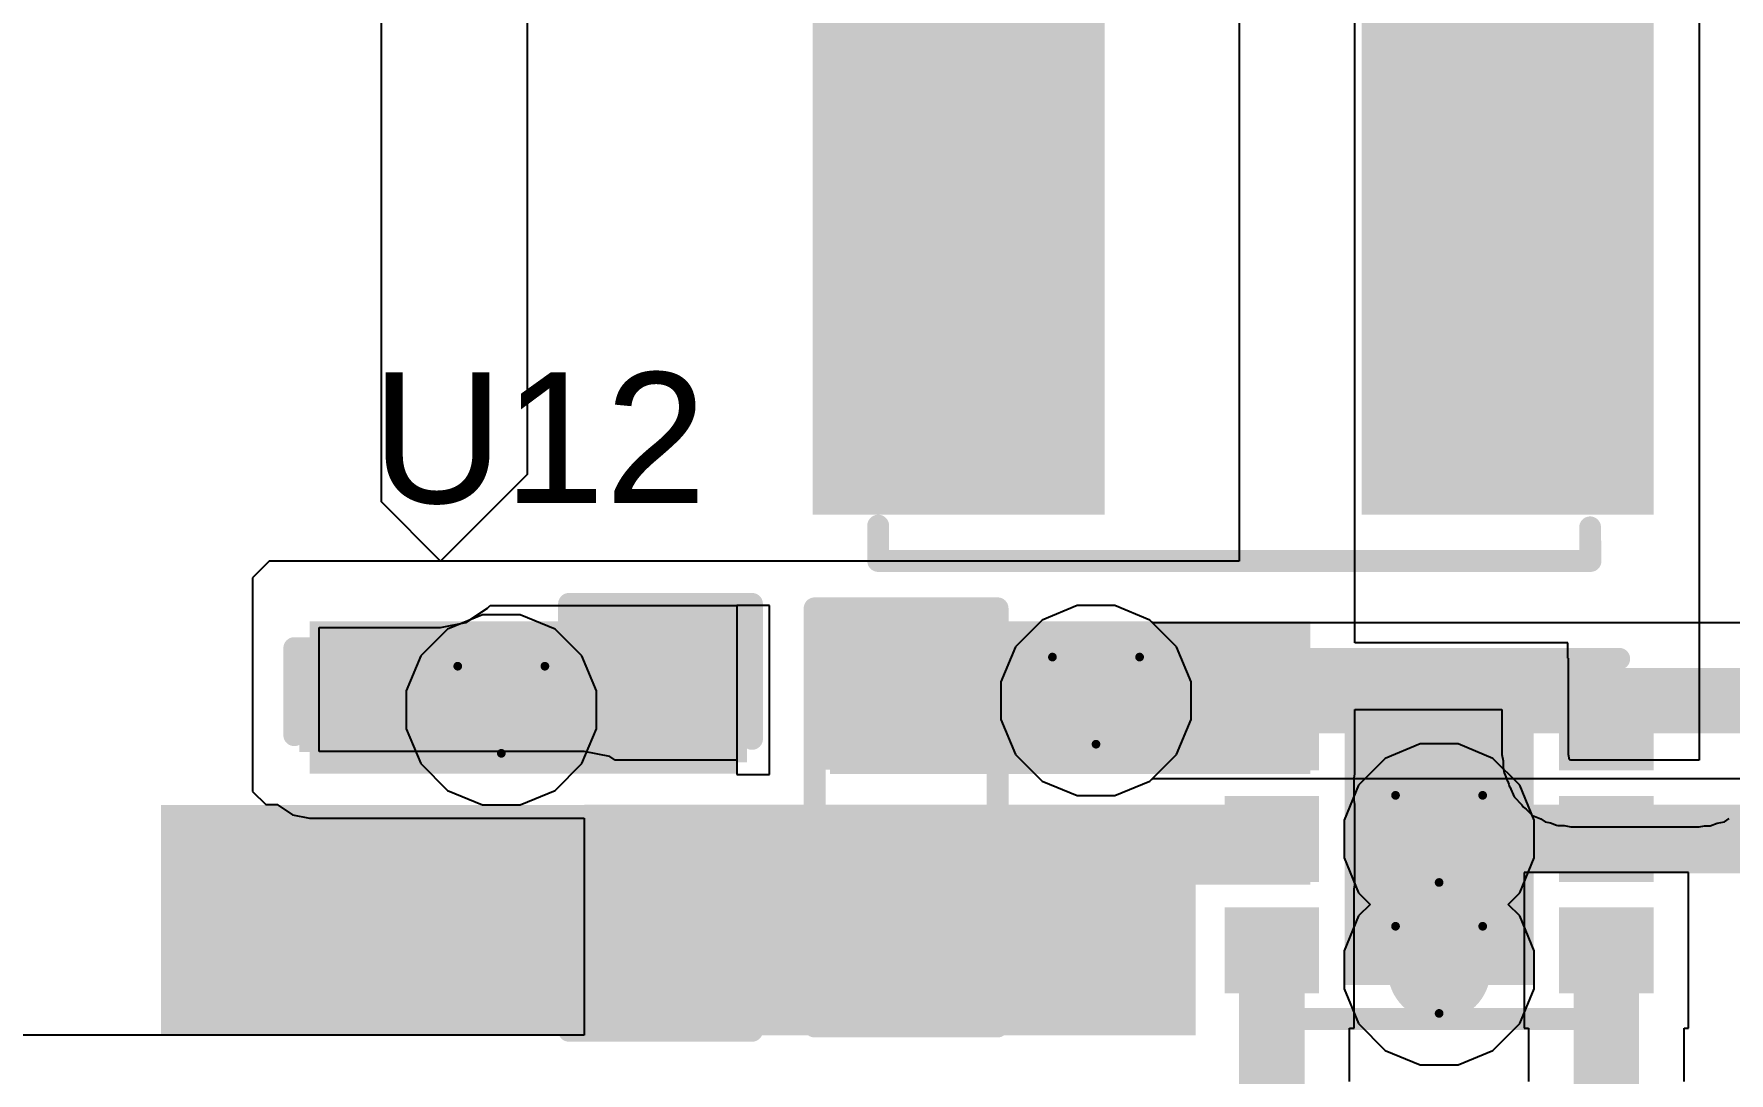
# Model space of a CAD drawing. Header units: inches. Extents: x 0 to 12.2, y 0 to 7.
# Drawn here: x 0.3448 to 0.7339, y 3.1293 to 3.3678 of the extents above; entities that cross this region are included whole.
import ezdxf

# ---------------------------------------------------------------- set-up
doc = ezdxf.new("R2010")
doc.units = ezdxf.units.IN
doc.header["$MEASUREMENT"] = 0
for name, color, linetype in [('Bottom Layer', 5, 'Continuous'), ('Drill Drawing', 1, 'Continuous'), ('Layer 1', 16, 'Continuous'), ('Layer 2', 76, 'Continuous'), ('Top Layer', 1, 'Continuous'), ('Top Overlay', 2, 'Continuous'), ('Top Paste', 8, 'Continuous'), ('Top Solder', 216, 'Continuous'), ('Via Holes', 16, 'Continuous')]:
    doc.layers.add(name, color=color, linetype=linetype)
doc.styles.add('Arial', font='', dxfattribs={"height": 0.2})
doc.styles.get('Arial').set_extended_font_data('Arial')

# ---------------------------------------------------------------- blocks, each defined once
blk = doc.blocks.new('WSON_6_EP_2_2__19')
at = {"layer": 'Top Layer'}
for points in [[(-0.02953, 0.03347), (-0.02953, 0.01772), (-0.04725, 0.01772), (-0.04725, 0.03347)], [(-0.01969, 0.0315), (0.01969, 0.0315), (0.01969, -0.0315), (-0.01969, -0.0315)], [(0.04725, 0.03347), (0.04725, 0.01772), (0.02953, 0.01772), (0.02953, 0.03347)], [(-0.02953, 0.00787), (-0.02953, -0.00787), (-0.04725, -0.00787), (-0.04725, 0.00787)], [(0.04725, 0.00787), (0.04725, -0.00787), (0.02953, -0.00787), (0.02953, 0.00787)], [(-0.02953, -0.01772), (-0.02953, -0.03347), (-0.04725, -0.03347), (-0.04725, -0.01772)], [(0.04725, -0.01772), (0.04725, -0.03347), (0.02953, -0.03347), (0.02953, -0.01772)]]:
    blk.add_hatch(color=1, dxfattribs=at).paths.add_polyline_path(points)
at = {"layer": 'Top Paste'}
for points in [[(-0.02953, 0.03347), (-0.02953, 0.01772), (-0.04725, 0.01772), (-0.04725, 0.03347)], [(-0.01969, 0.0315), (0.01969, 0.0315), (0.01969, -0.0315), (-0.01969, -0.0315)], [(0.04725, 0.03347), (0.04725, 0.01772), (0.02953, 0.01772), (0.02953, 0.03347)], [(-0.02953, 0.00787), (-0.02953, -0.00787), (-0.04725, -0.00787), (-0.04725, 0.00787)], [(0.04725, 0.00787), (0.04725, -0.00787), (0.02953, -0.00787), (0.02953, 0.00787)], [(-0.02953, -0.01772), (-0.02953, -0.03347), (-0.04725, -0.03347), (-0.04725, -0.01772)], [(0.04725, -0.01772), (0.04725, -0.03347), (0.02953, -0.03347), (0.02953, -0.01772)]]:
    blk.add_hatch(color=8, dxfattribs=at).paths.add_polyline_path(points)
at = {"layer": 'Top Solder'}
for points in [[(-0.02753, 0.03547), (-0.02753, 0.01572), (-0.04925, 0.01572), (-0.04925, 0.03547)], [(0.04925, 0.03547), (0.04925, 0.01572), (0.02753, 0.01572), (0.02753, 0.03547)], [(-0.02168, 0.0335), (0.02168, 0.0335), (0.02168, -0.0335), (-0.02168, -0.0335)], [(-0.02753, 0.00987), (-0.02753, -0.00987), (-0.04925, -0.00987), (-0.04925, 0.00987)], [(0.04925, 0.00987), (0.04925, -0.00987), (0.02753, -0.00987), (0.02753, 0.00987)], [(-0.02753, -0.01572), (-0.02753, -0.03547), (-0.04925, -0.03547), (-0.04925, -0.01572)], [(0.04925, -0.01572), (0.04925, -0.03547), (0.02753, -0.03547), (0.02753, -0.01572)]]:
    blk.add_hatch(color=216, dxfattribs=at).paths.add_polyline_path(points)
at = {"layer": 'Top Overlay'}
for points in [[(-0.0413, 0.04134, 0.005, 0.005, 0), (0.04134, 0.04134, 0.005, 0.005, 0)], [(-0.05777, 0.02117, 0.005, 0.005, 0), (-0.05777, 0.03117, 0.005, 0.005, 0)], [(-0.05777, 0.03117, 0.005, 0.005, 0), (-0.05277, 0.02617, 0.005, 0.005, 0)], [(-0.05777, 0.02117, 0.005, 0.005, 0), (-0.05277, 0.02617, 0.005, 0.005, 0)], [(-0.0413, -0.04134, 0.005, 0.005, 0), (0.04134, -0.04134, 0.005, 0.005, 0)]]:
    blk.add_lwpolyline(points, format="xyseb", dxfattribs=at)
for points in [[(-0.04255, 0.04134, 0.0025, 0.0025, 1), (-0.04005, 0.04134, 0.0025, 0.0025, 1)], [(0.04009, 0.04134, 0.0025, 0.0025, 1), (0.04259, 0.04134, 0.0025, 0.0025, 1)], [(-0.05902, 0.03117, 0.0025, 0.0025, 1), (-0.05652, 0.03117, 0.0025, 0.0025, 1)], [(-0.05902, 0.03117, 0.0025, 0.0025, 1), (-0.05652, 0.03117, 0.0025, 0.0025, 1)], [(-0.05402, 0.02617, 0.0025, 0.0025, 1), (-0.05152, 0.02617, 0.0025, 0.0025, 1)], [(-0.05402, 0.02617, 0.0025, 0.0025, 1), (-0.05152, 0.02617, 0.0025, 0.0025, 1)], [(-0.05902, 0.02117, 0.0025, 0.0025, 1), (-0.05652, 0.02117, 0.0025, 0.0025, 1)], [(-0.05902, 0.02117, 0.0025, 0.0025, 1), (-0.05652, 0.02117, 0.0025, 0.0025, 1)], [(-0.04255, -0.04134, 0.0025, 0.0025, 1), (-0.04005, -0.04134, 0.0025, 0.0025, 1)], [(0.04009, -0.04134, 0.0025, 0.0025, 1), (0.04259, -0.04134, 0.0025, 0.0025, 1)]]:
    blk.add_lwpolyline(points, format="xyseb", close=True, dxfattribs=at)
blk = doc.blocks.new('R___0603_82')
at = {"layer": 'Top Layer'}
for points in [[(-0.015, 0.0175), (-0.015, -0.0175), (-0.045, -0.0175), (-0.045, 0.0175)], [(0.045, 0.0175), (0.045, -0.0175), (0.015, -0.0175), (0.015, 0.0175)]]:
    blk.add_hatch(color=1, dxfattribs=at).paths.add_polyline_path(points)
at = {"layer": 'Top Paste'}
for points in [[(-0.015, 0.0175), (-0.015, -0.0175), (-0.045, -0.0175), (-0.045, 0.0175)], [(0.045, 0.0175), (0.045, -0.0175), (0.015, -0.0175), (0.015, 0.0175)]]:
    blk.add_hatch(color=8, dxfattribs=at).paths.add_polyline_path(points)
at = {"layer": 'Top Solder'}
for points in [[(-0.011, 0.0215), (-0.011, -0.0215), (-0.049, -0.0215), (-0.049, 0.0215)], [(0.049, 0.0215), (0.049, -0.0215), (0.011, -0.0215), (0.011, 0.0215)]]:
    blk.add_hatch(color=216, dxfattribs=at).paths.add_polyline_path(points)
at = {"layer": 'Top Overlay'}
for points in [[(-0.048, -0.021, 0.005, 0.005, 0), (-0.048, 0.021, 0.005, 0.005, 0)], [(0.048, 0.021, 0.005, 0.005, 0), (-0.048, 0.021, 0.005, 0.005, 0)], [(0.048, -0.021, 0.005, 0.005, 0), (0.048, 0.021, 0.005, 0.005, 0)], [(0.048, -0.021, 0.005, 0.005, 0), (-0.048, -0.021, 0.005, 0.005, 0)]]:
    blk.add_lwpolyline(points, format="xyseb", dxfattribs=at)
for points in [[(-0.04925, 0.021, 0.0025, 0.0025, 1), (-0.04675, 0.021, 0.0025, 0.0025, 1)], [(-0.04925, 0.021, 0.0025, 0.0025, 1), (-0.04675, 0.021, 0.0025, 0.0025, 1)], [(0.04675, 0.021, 0.0025, 0.0025, 1), (0.04925, 0.021, 0.0025, 0.0025, 1)], [(0.04675, 0.021, 0.0025, 0.0025, 1), (0.04925, 0.021, 0.0025, 0.0025, 1)], [(-0.04925, -0.021, 0.0025, 0.0025, 1), (-0.04675, -0.021, 0.0025, 0.0025, 1)], [(-0.04925, -0.021, 0.0025, 0.0025, 1), (-0.04675, -0.021, 0.0025, 0.0025, 1)], [(0.04675, -0.021, 0.0025, 0.0025, 1), (0.04925, -0.021, 0.0025, 0.0025, 1)], [(0.04675, -0.021, 0.0025, 0.0025, 1), (0.04925, -0.021, 0.0025, 0.0025, 1)]]:
    blk.add_lwpolyline(points, format="xyseb", close=True, dxfattribs=at)
blk = doc.blocks.new('YNR4018_220M_183')
at = {"layer": 'Top Layer'}
for points in [[(-0.09449, 0.0689), (-0.0315, 0.0689), (-0.0315, -0.0689), (-0.09449, -0.0689)], [(0.0315, 0.0689), (0.09449, 0.0689), (0.09449, -0.0689), (0.0315, -0.0689)]]:
    blk.add_hatch(color=1, dxfattribs=at).paths.add_polyline_path(points)
at = {"layer": 'Top Paste'}
for points in [[(-0.09449, 0.0689), (-0.0315, 0.0689), (-0.0315, -0.0689), (-0.09449, -0.0689)], [(0.0315, 0.0689), (0.09449, 0.0689), (0.09449, -0.0689), (0.0315, -0.0689)]]:
    blk.add_hatch(color=8, dxfattribs=at).paths.add_polyline_path(points)
at = {"layer": 'Top Solder'}
for points in [[(-0.09649, 0.0709), (-0.0295, 0.0709), (-0.0295, -0.0709), (-0.09649, -0.0709)], [(0.0295, 0.0709), (0.09649, 0.0709), (0.09649, -0.0709), (0.0295, -0.0709)]]:
    blk.add_hatch(color=216, dxfattribs=at).paths.add_polyline_path(points)
at = {"layer": 'Top Overlay'}
for points in [[(-0.082, 0.0815, 0.005, 0.005, 0), (0.0815, 0.0815, 0.005, 0.005, 0)], [(-0.082, 0.0815, 0.005, 0.005, 0), (-0.08189, 0.07302, 0.005, 0.005, 0)], [(0.0815, 0.0738, 0.005, 0.005, 0), (0.0815, 0.0815, 0.005, 0.005, 0)], [(-0.08149, -0.08153, 0.005, 0.005, 0), (-0.08149, -0.07341, 0.005, 0.005, 0)], [(0.08189, -0.0738, 0.005, 0.005, 0), (0.08199, -0.08153, 0.005, 0.005, 0)], [(-0.08149, -0.08153, 0.005, 0.005, 0), (0.08199, -0.08153, 0.005, 0.005, 0)]]:
    blk.add_lwpolyline(points, format="xyseb", dxfattribs=at)
for points in [[(-0.08325, 0.0815, 0.0025, 0.0025, 1), (-0.08075, 0.0815, 0.0025, 0.0025, 1)], [(-0.08325, 0.0815, 0.0025, 0.0025, 1), (-0.08075, 0.0815, 0.0025, 0.0025, 1)], [(0.08025, 0.0815, 0.0025, 0.0025, 1), (0.08275, 0.0815, 0.0025, 0.0025, 1)], [(0.08025, 0.0815, 0.0025, 0.0025, 1), (0.08275, 0.0815, 0.0025, 0.0025, 1)], [(-0.08314, 0.07302, 0.0025, 0.0025, 1), (-0.08064, 0.07302, 0.0025, 0.0025, 1)], [(0.08025, 0.0738, 0.0025, 0.0025, 1), (0.08275, 0.0738, 0.0025, 0.0025, 1)], [(-0.08274, -0.07341, 0.0025, 0.0025, 1), (-0.08024, -0.07341, 0.0025, 0.0025, 1)], [(0.08064, -0.0738, 0.0025, 0.0025, 1), (0.08314, -0.0738, 0.0025, 0.0025, 1)], [(-0.08274, -0.08153, 0.0025, 0.0025, 1), (-0.08024, -0.08153, 0.0025, 0.0025, 1)], [(-0.08274, -0.08153, 0.0025, 0.0025, 1), (-0.08024, -0.08153, 0.0025, 0.0025, 1)], [(0.08074, -0.08153, 0.0025, 0.0025, 1), (0.08324, -0.08153, 0.0025, 0.0025, 1)], [(0.08074, -0.08153, 0.0025, 0.0025, 1), (0.08324, -0.08153, 0.0025, 0.0025, 1)]]:
    blk.add_lwpolyline(points, format="xyseb", close=True, dxfattribs=at)
blk = doc.blocks.new('C___0402_259')
at = {"layer": 'Top Layer'}
for points in [[(-0.0275, -0.0125), (-0.0275, 0.0125), (-0.0095, 0.0125), (-0.0095, -0.0125)], [(0.0095, -0.0125), (0.0095, 0.0125), (0.0275, 0.0125), (0.0275, -0.0125)]]:
    blk.add_hatch(color=1, dxfattribs=at).paths.add_polyline_path(points)
at = {"layer": 'Top Paste'}
for points in [[(-0.0275, -0.0125), (-0.0275, 0.0125), (-0.0095, 0.0125), (-0.0095, -0.0125)], [(0.0095, -0.0125), (0.0095, 0.0125), (0.0275, 0.0125), (0.0275, -0.0125)]]:
    blk.add_hatch(color=8, dxfattribs=at).paths.add_polyline_path(points)
at = {"layer": 'Top Solder'}
for points in [[(-0.02986, -0.01486), (-0.02986, 0.01486), (-0.00714, 0.01486), (-0.00714, -0.01486)], [(0.00714, -0.01486), (0.00714, 0.01486), (0.02986, 0.01486), (0.02986, -0.01486)]]:
    blk.add_hatch(color=216, dxfattribs=at).paths.add_polyline_path(points)
at = {"layer": 'Top Overlay'}
for points in [[(-0.031, -0.016, 0.005, 0.005, 0), (-0.031, 0.016, 0.005, 0.005, 0)], [(-0.031, 0.016, 0.005, 0.005, 0), (-0.011, 0.016, 0.005, 0.005, 0)], [(0.031, 0.016, 0.005, 0.005, 0), (0.011, 0.016, 0.005, 0.005, 0)], [(0.031, -0.016, 0.005, 0.005, 0), (0.031, 0.016, 0.005, 0.005, 0)], [(-0.011, -0.016, 0.005, 0.005, 0), (-0.031, -0.016, 0.005, 0.005, 0)], [(0.031, -0.016, 0.005, 0.005, 0), (0.011, -0.016, 0.005, 0.005, 0)]]:
    blk.add_lwpolyline(points, format="xyseb", dxfattribs=at)
for points in [[(-0.03225, 0.016, 0.0025, 0.0025, 1), (-0.02975, 0.016, 0.0025, 0.0025, 1)], [(-0.03225, 0.016, 0.0025, 0.0025, 1), (-0.02975, 0.016, 0.0025, 0.0025, 1)], [(-0.01225, 0.016, 0.0025, 0.0025, 1), (-0.00975, 0.016, 0.0025, 0.0025, 1)], [(0.00975, 0.016, 0.0025, 0.0025, 1), (0.01225, 0.016, 0.0025, 0.0025, 1)], [(0.02975, 0.016, 0.0025, 0.0025, 1), (0.03225, 0.016, 0.0025, 0.0025, 1)], [(0.02975, 0.016, 0.0025, 0.0025, 1), (0.03225, 0.016, 0.0025, 0.0025, 1)], [(-0.03225, -0.016, 0.0025, 0.0025, 1), (-0.02975, -0.016, 0.0025, 0.0025, 1)], [(-0.03225, -0.016, 0.0025, 0.0025, 1), (-0.02975, -0.016, 0.0025, 0.0025, 1)], [(-0.01225, -0.016, 0.0025, 0.0025, 1), (-0.00975, -0.016, 0.0025, 0.0025, 1)], [(0.00975, -0.016, 0.0025, 0.0025, 1), (0.01225, -0.016, 0.0025, 0.0025, 1)], [(0.02975, -0.016, 0.0025, 0.0025, 1), (0.03225, -0.016, 0.0025, 0.0025, 1)], [(0.02975, -0.016, 0.0025, 0.0025, 1), (0.03225, -0.016, 0.0025, 0.0025, 1)]]:
    blk.add_lwpolyline(points, format="xyseb", close=True, dxfattribs=at)
blk = doc.blocks.new('C___0603_260')
at = {"layer": 'Top Layer'}
for points in [[(-0.015, 0.0175), (-0.015, -0.0175), (-0.045, -0.0175), (-0.045, 0.0175)], [(0.045, 0.0175), (0.045, -0.0175), (0.015, -0.0175), (0.015, 0.0175)]]:
    blk.add_hatch(color=1, dxfattribs=at).paths.add_polyline_path(points)
at = {"layer": 'Top Paste'}
for points in [[(-0.015, 0.0175), (-0.015, -0.0175), (-0.045, -0.0175), (-0.045, 0.0175)], [(0.045, 0.0175), (0.045, -0.0175), (0.015, -0.0175), (0.015, 0.0175)]]:
    blk.add_hatch(color=8, dxfattribs=at).paths.add_polyline_path(points)
at = {"layer": 'Top Solder'}
for points in [[(-0.01264, 0.01986), (-0.01264, -0.01986), (-0.04736, -0.01986), (-0.04736, 0.01986)], [(0.04736, 0.01986), (0.04736, -0.01986), (0.01264, -0.01986), (0.01264, 0.01986)]]:
    blk.add_hatch(color=216, dxfattribs=at).paths.add_polyline_path(points)
at = {"layer": 'Top Overlay'}
for points in [[(-0.049, -0.021, 0.005, 0.005, 0), (-0.049, 0.021, 0.005, 0.005, 0)], [(-0.018, 0.021, 0.005, 0.005, 0), (-0.049, 0.021, 0.005, 0.005, 0)], [(0.049, 0.021, 0.005, 0.005, 0), (0.018, 0.021, 0.005, 0.005, 0)], [(0.049, -0.021, 0.005, 0.005, 0), (0.049, 0.021, 0.005, 0.005, 0)], [(-0.018, -0.021, 0.005, 0.005, 0), (-0.049, -0.021, 0.005, 0.005, 0)], [(0.049, -0.021, 0.005, 0.005, 0), (0.018, -0.021, 0.005, 0.005, 0)]]:
    blk.add_lwpolyline(points, format="xyseb", dxfattribs=at)
for points in [[(-0.05025, 0.021, 0.0025, 0.0025, 1), (-0.04775, 0.021, 0.0025, 0.0025, 1)], [(-0.05025, 0.021, 0.0025, 0.0025, 1), (-0.04775, 0.021, 0.0025, 0.0025, 1)], [(-0.01925, 0.021, 0.0025, 0.0025, 1), (-0.01675, 0.021, 0.0025, 0.0025, 1)], [(0.01675, 0.021, 0.0025, 0.0025, 1), (0.01925, 0.021, 0.0025, 0.0025, 1)], [(0.04775, 0.021, 0.0025, 0.0025, 1), (0.05025, 0.021, 0.0025, 0.0025, 1)], [(0.04775, 0.021, 0.0025, 0.0025, 1), (0.05025, 0.021, 0.0025, 0.0025, 1)], [(-0.05025, -0.021, 0.0025, 0.0025, 1), (-0.04775, -0.021, 0.0025, 0.0025, 1)], [(-0.05025, -0.021, 0.0025, 0.0025, 1), (-0.04775, -0.021, 0.0025, 0.0025, 1)], [(-0.01925, -0.021, 0.0025, 0.0025, 1), (-0.01675, -0.021, 0.0025, 0.0025, 1)], [(0.01675, -0.021, 0.0025, 0.0025, 1), (0.01925, -0.021, 0.0025, 0.0025, 1)], [(0.04775, -0.021, 0.0025, 0.0025, 1), (0.05025, -0.021, 0.0025, 0.0025, 1)], [(0.04775, -0.021, 0.0025, 0.0025, 1), (0.05025, -0.021, 0.0025, 0.0025, 1)]]:
    blk.add_lwpolyline(points, format="xyseb", close=True, dxfattribs=at)

msp = doc.modelspace()

# ---------------------------------------------------------------- hatches: boundary and pattern name
at = {"layer": 'Bottom Layer'}
h = msp.add_hatch(color=5, dxfattribs=at)
edge = h.paths.add_edge_path()
edge.add_arc((0.58858, 3.21481), 0.01181, 0, 360)
h = msp.add_hatch(color=5, dxfattribs=at)
edge = h.paths.add_edge_path()
edge.add_arc((0.4521, 3.21271), 0.01181, 0, 360)
h = msp.add_hatch(color=5, dxfattribs=at)
edge = h.paths.add_edge_path()
edge.add_arc((0.66732, 3.18307), 0.01181, 0, 360)
h = msp.add_hatch(color=5, dxfattribs=at)
edge = h.paths.add_edge_path()
edge.add_arc((0.66732, 3.15302), 0.01181, 0, 360)
at = {"layer": 'Layer 1'}
h = msp.add_hatch(color=16, dxfattribs=at)
edge = h.paths.add_edge_path()
edge.add_arc((0.58858, 3.21481), 0.01181, 0, 360)
h = msp.add_hatch(color=16, dxfattribs=at)
edge = h.paths.add_edge_path()
edge.add_arc((0.4521, 3.21271), 0.01181, 0, 360)
h = msp.add_hatch(color=16, dxfattribs=at)
edge = h.paths.add_edge_path()
edge.add_arc((0.66732, 3.18307), 0.01181, 0, 360)
h = msp.add_hatch(color=16, dxfattribs=at)
edge = h.paths.add_edge_path()
edge.add_arc((0.66732, 3.15302), 0.01181, 0, 360)
at = {"layer": 'Layer 2'}
h = msp.add_hatch(color=76, dxfattribs=at)
edge = h.paths.add_edge_path()
edge.add_arc((0.58858, 3.21481), 0.01181, 0, 360)
h = msp.add_hatch(color=76, dxfattribs=at)
edge = h.paths.add_edge_path()
edge.add_arc((0.4521, 3.21271), 0.01181, 0, 360)
h = msp.add_hatch(color=76, dxfattribs=at)
edge = h.paths.add_edge_path()
edge.add_arc((0.66732, 3.18307), 0.01181, 0, 360)
h = msp.add_hatch(color=76, dxfattribs=at)
edge = h.paths.add_edge_path()
edge.add_arc((0.66732, 3.15302), 0.01181, 0, 360)
at = {"layer": 'Top Layer'}
for points in [[(0.40809, 3.19802), (0.50614, 3.19802), (0.50614, 3.23302), (0.40809, 3.23302)], [(0.5275, 3.198), (0.63779, 3.198), (0.63779, 3.23302), (0.5275, 3.23302)], [(0.37401, 3.138), (0.61143, 3.138), (0.61143, 3.19087), (0.37401, 3.19087)], [(0.47114, 3.1752), (0.63779, 3.1752), (0.63779, 3.19095), (0.47114, 3.19095)], [(0.57758, 3.17255), (0.63779, 3.17255), (0.63779, 3.19095), (0.57758, 3.19095)], [(0.66732, 3.1752), (0.79204, 3.1752), (0.79204, 3.19095), (0.66732, 3.19095)]]:
    msp.add_hatch(color=1, dxfattribs=at).paths.add_polyline_path(points)
h = msp.add_hatch(color=1, dxfattribs=at)
edge = h.paths.add_edge_path()
edge.add_arc((0.58858, 3.21481), 0.01181, 0, 360)
h = msp.add_hatch(color=1, dxfattribs=at)
edge = h.paths.add_edge_path()
edge.add_arc((0.4521, 3.21271), 0.01181, 0, 360)
h = msp.add_hatch(color=1, dxfattribs=at)
edge = h.paths.add_edge_path()
edge.add_arc((0.66732, 3.18307), 0.01181, 0, 360)
h = msp.add_hatch(color=1, dxfattribs=at)
edge = h.paths.add_edge_path()
edge.add_arc((0.66732, 3.15302), 0.01181, 0, 360)
at = {"layer": 'Via Holes'}
h = msp.add_hatch(color=7, dxfattribs=at)
edge = h.paths.add_edge_path()
edge.add_arc((0.4521, 3.21271), 0.00591, 0, 360)
h = msp.add_hatch(color=7, dxfattribs=at)
edge = h.paths.add_edge_path()
edge.add_arc((0.58858, 3.21481), 0.00591, 0, 360)
h = msp.add_hatch(color=7, dxfattribs=at)
edge = h.paths.add_edge_path()
edge.add_arc((0.66732, 3.18307), 0.00591, 0, 360)
h = msp.add_hatch(color=7, dxfattribs=at)
edge = h.paths.add_edge_path()
edge.add_arc((0.66732, 3.15302), 0.00591, 0, 360)

# ---------------------------------------------------------------- linework, layer by layer
at = {"layer": 'Bottom Layer'}
for p, q in [((0.57623, 3.2333), (0.57009, 3.22716)), ((0.58424, 3.23662), (0.57623, 3.2333)), ((0.59292, 3.23662), (0.58424, 3.23662)), ((0.60094, 3.2333), (0.59292, 3.23662)), ((0.60159, 3.23265), (0.60094, 3.2333)), ((0.847, 3.23265), (0.60159, 3.23265)), ((0.57009, 3.22716), (0.56677, 3.21915)), ((0.56677, 3.21915), (0.56677, 3.21047)), ((0.56677, 3.21047), (0.57009, 3.20245)), ((0.57009, 3.20245), (0.57623, 3.19632)), ((0.57623, 3.19632), (0.58424, 3.193)), ((0.59292, 3.193), (0.60094, 3.19632)), ((0.60094, 3.19632), (0.60159, 3.19697)), ((0.60159, 3.19697), (0.847, 3.19697)), ((0.58424, 3.193), (0.59292, 3.193))]:
    msp.add_line(p, q, dxfattribs=at)
for points in [[(0.58898, 3.21481, 0.015, 0.015, 0), (0.85961, 3.21481, 0.015, 0.015, 0)], [(0.58858, 3.21281, 0.007, 0.007, 0), (0.58898, 3.21241, 0.007, 0.007, 0)]]:
    msp.add_lwpolyline(points, format="xyseb", dxfattribs=at)
for points in [[(0.58523, 3.21481, 0.0075, 0.0075, 1), (0.59273, 3.21481, 0.0075, 0.0075, 1)], [(0.58683, 3.21281, 0.0035, 0.0035, 1), (0.59033, 3.21281, 0.0035, 0.0035, 1)], [(0.58723, 3.21241, 0.0035, 0.0035, 1), (0.59073, 3.21241, 0.0035, 0.0035, 1)]]:
    msp.add_lwpolyline(points, format="xyseb", close=True, dxfattribs=at)
at = {"layer": 'Drill Drawing'}
for points in [[(0.57858, 3.22481, 0.002, 0.002, 0), (0.59858, 3.22481, 0.002, 0.002, 0)], [(0.57858, 3.22481, 0.002, 0.002, 0), (0.58858, 3.20481, 0.002, 0.002, 0)], [(0.58858, 3.20481, 0.002, 0.002, 0), (0.59858, 3.22481, 0.002, 0.002, 0)], [(0.4421, 3.22271, 0.002, 0.002, 0), (0.4621, 3.22271, 0.002, 0.002, 0)], [(0.4421, 3.22271, 0.002, 0.002, 0), (0.4521, 3.20271, 0.002, 0.002, 0)], [(0.4521, 3.20271, 0.002, 0.002, 0), (0.4621, 3.22271, 0.002, 0.002, 0)], [(0.65732, 3.19307, 0.002, 0.002, 0), (0.67732, 3.19307, 0.002, 0.002, 0)], [(0.65732, 3.19307, 0.002, 0.002, 0), (0.66732, 3.17307, 0.002, 0.002, 0)], [(0.66732, 3.17307, 0.002, 0.002, 0), (0.67732, 3.19307, 0.002, 0.002, 0)], [(0.65732, 3.16302, 0.002, 0.002, 0), (0.67732, 3.16302, 0.002, 0.002, 0)], [(0.65732, 3.16302, 0.002, 0.002, 0), (0.66732, 3.14302, 0.002, 0.002, 0)], [(0.66732, 3.14302, 0.002, 0.002, 0), (0.67732, 3.16302, 0.002, 0.002, 0)]]:
    msp.add_lwpolyline(points, format="xyseb", dxfattribs=at)
for points in [[(0.57808, 3.22481, 0.001, 0.001, 1), (0.57908, 3.22481, 0.001, 0.001, 1)], [(0.57808, 3.22481, 0.001, 0.001, 1), (0.57908, 3.22481, 0.001, 0.001, 1)], [(0.59808, 3.22481, 0.001, 0.001, 1), (0.59908, 3.22481, 0.001, 0.001, 1)], [(0.59808, 3.22481, 0.001, 0.001, 1), (0.59908, 3.22481, 0.001, 0.001, 1)], [(0.4416, 3.22271, 0.001, 0.001, 1), (0.4426, 3.22271, 0.001, 0.001, 1)], [(0.4416, 3.22271, 0.001, 0.001, 1), (0.4426, 3.22271, 0.001, 0.001, 1)], [(0.4616, 3.22271, 0.001, 0.001, 1), (0.4626, 3.22271, 0.001, 0.001, 1)], [(0.4616, 3.22271, 0.001, 0.001, 1), (0.4626, 3.22271, 0.001, 0.001, 1)], [(0.58808, 3.20481, 0.001, 0.001, 1), (0.58908, 3.20481, 0.001, 0.001, 1)], [(0.58808, 3.20481, 0.001, 0.001, 1), (0.58908, 3.20481, 0.001, 0.001, 1)], [(0.4516, 3.20271, 0.001, 0.001, 1), (0.4526, 3.20271, 0.001, 0.001, 1)], [(0.4516, 3.20271, 0.001, 0.001, 1), (0.4526, 3.20271, 0.001, 0.001, 1)], [(0.65682, 3.19307, 0.001, 0.001, 1), (0.65782, 3.19307, 0.001, 0.001, 1)], [(0.65682, 3.19307, 0.001, 0.001, 1), (0.65782, 3.19307, 0.001, 0.001, 1)], [(0.67682, 3.19307, 0.001, 0.001, 1), (0.67782, 3.19307, 0.001, 0.001, 1)], [(0.67682, 3.19307, 0.001, 0.001, 1), (0.67782, 3.19307, 0.001, 0.001, 1)], [(0.66682, 3.17307, 0.001, 0.001, 1), (0.66782, 3.17307, 0.001, 0.001, 1)], [(0.66682, 3.17307, 0.001, 0.001, 1), (0.66782, 3.17307, 0.001, 0.001, 1)], [(0.65682, 3.16302, 0.001, 0.001, 1), (0.65782, 3.16302, 0.001, 0.001, 1)], [(0.65682, 3.16302, 0.001, 0.001, 1), (0.65782, 3.16302, 0.001, 0.001, 1)], [(0.67682, 3.16302, 0.001, 0.001, 1), (0.67782, 3.16302, 0.001, 0.001, 1)], [(0.67682, 3.16302, 0.001, 0.001, 1), (0.67782, 3.16302, 0.001, 0.001, 1)], [(0.66682, 3.14302, 0.001, 0.001, 1), (0.66782, 3.14302, 0.001, 0.001, 1)], [(0.66682, 3.14302, 0.001, 0.001, 1), (0.66782, 3.14302, 0.001, 0.001, 1)]]:
    msp.add_lwpolyline(points, format="xyseb", close=True, dxfattribs=at)
at = {"layer": 'Layer 1'}
for p, q in [((0.57623, 3.2333), (0.57009, 3.22716)), ((0.58424, 3.23662), (0.57623, 3.2333)), ((0.59292, 3.23662), (0.58424, 3.23662)), ((0.60094, 3.2333), (0.59292, 3.23662)), ((0.60707, 3.22716), (0.60094, 3.2333)), ((0.57009, 3.22716), (0.56677, 3.21915)), ((0.61039, 3.21915), (0.60707, 3.22716)), ((0.56677, 3.21915), (0.56677, 3.21047)), ((0.61039, 3.21047), (0.61039, 3.21915)), ((0.56677, 3.21047), (0.57009, 3.20245)), ((0.60707, 3.20245), (0.61039, 3.21047)), ((0.57009, 3.20245), (0.57623, 3.19632)), ((0.60094, 3.19632), (0.60707, 3.20245)), ((0.57623, 3.19632), (0.58424, 3.193)), ((0.59292, 3.193), (0.60094, 3.19632)), ((0.58424, 3.193), (0.59292, 3.193))]:
    msp.add_line(p, q, dxfattribs=at)
at = {"layer": 'Layer 2'}
for p, q in [((0.44776, 3.23452), (0.43974, 3.2312)), ((0.45643, 3.23452), (0.44776, 3.23452)), ((0.46445, 3.2312), (0.45643, 3.23452)), ((0.57623, 3.2333), (0.57009, 3.22716)), ((0.58424, 3.23662), (0.57623, 3.2333)), ((0.59292, 3.23662), (0.58424, 3.23662)), ((0.60094, 3.2333), (0.59292, 3.23662)), ((0.60707, 3.22716), (0.60094, 3.2333)), ((0.43974, 3.2312), (0.43361, 3.22507)), ((0.47059, 3.22507), (0.46445, 3.2312)), ((0.57009, 3.22716), (0.56677, 3.21915)), ((0.61039, 3.21915), (0.60707, 3.22716)), ((0.43361, 3.22507), (0.43028, 3.21705)), ((0.47391, 3.21705), (0.47059, 3.22507)), ((0.56677, 3.21915), (0.56677, 3.21047)), ((0.61039, 3.21047), (0.61039, 3.21915)), ((0.43028, 3.21705), (0.43028, 3.20837)), ((0.47391, 3.20837), (0.47391, 3.21705)), ((0.56677, 3.21047), (0.57009, 3.20245)), ((0.60707, 3.20245), (0.61039, 3.21047)), ((0.43028, 3.20837), (0.43361, 3.20036)), ((0.47059, 3.20036), (0.47391, 3.20837)), ((0.57009, 3.20245), (0.57623, 3.19632)), ((0.60094, 3.19632), (0.60707, 3.20245)), ((0.66298, 3.20488), (0.65497, 3.20156)), ((0.67166, 3.20488), (0.66298, 3.20488)), ((0.67968, 3.20156), (0.67166, 3.20488)), ((0.43361, 3.20036), (0.43974, 3.19422)), ((0.46445, 3.19422), (0.47059, 3.20036)), ((0.65497, 3.20156), (0.64883, 3.19543)), ((0.68581, 3.19543), (0.67968, 3.20156)), ((0.43974, 3.19422), (0.44776, 3.1909)), ((0.45643, 3.1909), (0.46445, 3.19422)), ((0.57623, 3.19632), (0.58424, 3.193)), ((0.59292, 3.193), (0.60094, 3.19632)), ((0.64883, 3.19543), (0.64551, 3.18741)), ((0.68913, 3.18741), (0.68581, 3.19543)), ((0.44776, 3.1909), (0.45643, 3.1909)), ((0.58424, 3.193), (0.59292, 3.193)), ((0.64551, 3.18741), (0.64551, 3.17873)), ((0.68913, 3.17873), (0.68913, 3.18741)), ((0.64551, 3.17873), (0.64883, 3.17072)), ((0.68581, 3.17072), (0.68913, 3.17873)), ((0.64883, 3.17072), (0.6515, 3.16805)), ((0.68314, 3.16805), (0.68581, 3.17072)), ((0.6515, 3.16805), (0.64883, 3.16538)), ((0.68581, 3.16538), (0.68314, 3.16805)), ((0.64883, 3.16538), (0.64551, 3.15736)), ((0.68913, 3.15736), (0.68581, 3.16538)), ((0.64551, 3.15736), (0.64551, 3.14868)), ((0.68913, 3.14868), (0.68913, 3.15736)), ((0.64551, 3.14868), (0.64883, 3.14067)), ((0.68581, 3.14067), (0.68913, 3.14868)), ((0.64883, 3.14067), (0.65497, 3.13453)), ((0.67968, 3.13453), (0.68581, 3.14067)), ((0.65497, 3.13453), (0.66298, 3.13121)), ((0.67166, 3.13121), (0.67968, 3.13453)), ((0.66298, 3.13121), (0.67166, 3.13121))]:
    msp.add_line(p, q, dxfattribs=at)
at = {"layer": 'Top Layer'}
for p, q in [((0.458, 3.7482), (0.458, 3.26672)), ((0.62142, 3.62099), (0.62142, 3.24686)), ((0.42459, 3.26041), (0.42459, 3.5885)), ((0.648, 3.22805), (0.648, 3.39693)), ((0.727, 3.39578), (0.727, 3.20114)), ((0.458, 3.26672), (0.43814, 3.24686)), ((0.43814, 3.24686), (0.42459, 3.26041)), ((0.39886, 3.24686), (0.395, 3.243)), ((0.43814, 3.24686), (0.39886, 3.24686)), ((0.62142, 3.24686), (0.43814, 3.24686)), ((0.395, 3.243), (0.395, 3.19397)), ((0.44399, 3.23273), (0.44895, 3.23605)), ((0.44895, 3.23605), (0.44957, 3.23666)), ((0.44957, 3.23666), (0.49914, 3.23666)), ((0.49914, 3.23666), (0.50614, 3.23666)), ((0.50614, 3.23666), (0.50614, 3.19787)), ((0.51364, 3.23666), (0.50614, 3.23666)), ((0.50614, 3.23666), (0.50614, 3.20114)), ((0.51364, 3.19787), (0.51364, 3.23666)), ((0.41029, 3.20312), (0.41029, 3.23157)), ((0.41029, 3.23157), (0.43814, 3.23157)), ((0.43814, 3.23157), (0.44399, 3.23273)), ((0.69685, 3.22805), (0.648, 3.22805)), ((0.69685, 3.22457), (0.69685, 3.22805)), ((0.69701, 3.22457), (0.69685, 3.22457)), ((0.69701, 3.21276), (0.69701, 3.22457)), ((0.64799, 3.21274), (0.648, 3.21276)), ((0.64799, 3.198), (0.64799, 3.21274)), ((0.648, 3.21276), (0.68171, 3.21276)), ((0.68171, 3.21276), (0.68171, 3.20245)), ((0.69701, 3.20245), (0.69701, 3.21276)), ((0.47114, 3.20312), (0.41029, 3.20312)), ((0.47699, 3.20195), (0.47114, 3.20312)), ((0.4782, 3.20114), (0.47699, 3.20195)), ((0.68171, 3.20245), (0.68201, 3.20098)), ((0.69726, 3.2012), (0.69701, 3.20245)), ((0.50614, 3.20114), (0.4782, 3.20114)), ((0.64779, 3.19702), (0.64799, 3.198)), ((0.68201, 3.20098), (0.68201, 3.19947)), ((0.68201, 3.19947), (0.68226, 3.19821)), ((0.68226, 3.19821), (0.68226, 3.19821)), ((0.68226, 3.19821), (0.68226, 3.19821)), ((0.68226, 3.19821), (0.68283, 3.19682)), ((0.69753, 3.20114), (0.69726, 3.2012)), ((0.727, 3.20114), (0.69753, 3.20114)), ((0.727, 3.20114), (0.727, 3.20114)), ((0.50614, 3.19787), (0.51364, 3.19787)), ((0.64779, 3.19193), (0.64779, 3.19702)), ((0.68283, 3.19682), (0.68288, 3.1966)), ((0.68288, 3.1966), (0.683, 3.19641)), ((0.683, 3.19641), (0.68333, 3.19561)), ((0.68333, 3.19561), (0.6834, 3.19529)), ((0.6834, 3.19529), (0.68358, 3.19502)), ((0.68358, 3.19502), (0.68454, 3.1927)), ((0.395, 3.19397), (0.39803, 3.19095)), ((0.39803, 3.19095), (0.40079, 3.19095)), ((0.40079, 3.19095), (0.40088, 3.19081)), ((0.40088, 3.19081), (0.40419, 3.1886)), ((0.64799, 3.19095), (0.64779, 3.19193)), ((0.64799, 3.17255), (0.64799, 3.19095)), ((0.68454, 3.1927), (0.68454, 3.1927)), ((0.68454, 3.1927), (0.68454, 3.1927)), ((0.68454, 3.1927), (0.68631, 3.19092)), ((0.68631, 3.19092), (0.68671, 3.19033)), ((0.68671, 3.19033), (0.68731, 3.18993)), ((0.40419, 3.1886), (0.40809, 3.18783)), ((0.40809, 3.18783), (0.47114, 3.18783)), ((0.47114, 3.18783), (0.47114, 3.13802)), ((0.68731, 3.18993), (0.68876, 3.18848)), ((0.68876, 3.18848), (0.68876, 3.18848)), ((0.68876, 3.18848), (0.68876, 3.18848)), ((0.68876, 3.18848), (0.69065, 3.1877)), ((0.69065, 3.1877), (0.69168, 3.18701)), ((0.69168, 3.18701), (0.69288, 3.18677)), ((0.69288, 3.18677), (0.69427, 3.1862)), ((0.72952, 3.18606), (0.73115, 3.18667)), ((0.73115, 3.18667), (0.73285, 3.18701)), ((0.73285, 3.18701), (0.73391, 3.18772)), ((0.69427, 3.1862), (0.69427, 3.1862)), ((0.69427, 3.1862), (0.69427, 3.1862)), ((0.69427, 3.1862), (0.69455, 3.18614)), ((0.69455, 3.18614), (0.69605, 3.18614)), ((0.69605, 3.18614), (0.69753, 3.18585)), ((0.69753, 3.18585), (0.727, 3.18585)), ((0.727, 3.18585), (0.72825, 3.1861)), ((0.72825, 3.1861), (0.72952, 3.18606)), ((0.72457, 3.17536), (0.68685, 3.17536)), ((0.68685, 3.17536), (0.68685, 3.13961)), ((0.72457, 3.13961), (0.72457, 3.17536)), ((0.64779, 3.17157), (0.64799, 3.17255)), ((0.64779, 3.13961), (0.64779, 3.17157)), ((0.64677, 3.12742), (0.64677, 3.13961)), ((0.64677, 3.13961), (0.64779, 3.13961)), ((0.68685, 3.13961), (0.68787, 3.13961)), ((0.68787, 3.13961), (0.68787, 3.12742)), ((0.72355, 3.12742), (0.72355, 3.13961)), ((0.72355, 3.13961), (0.72457, 3.13961)), ((0.47112, 3.138), (0.26674, 3.138)), ((0.47114, 3.13802), (0.47112, 3.138))]:
    msp.add_line(p, q, dxfattribs=at)
for points in [[(0.545, 3.20866, 0.012, 0.012, 0), (0.55183, 3.2155, 0.012, 0.012, 0)], [(0.55183, 3.2155, 0.012, 0.012, 0), (0.55442, 3.2129, 0.012, 0.012, 0)], [(0.55442, 3.2129, 0.012, 0.012, 0), (0.58849, 3.2129, 0.012, 0.012, 0)], [(0.58849, 3.2129, 0.012, 0.012, 0), (0.58858, 3.21281, 0.012, 0.012, 0)], [(0.58858, 3.21281, 0.012, 0.012, 0), (0.59081, 3.21059, 0.012, 0.012, 0)], [(0.545, 3.21281, 0.007, 0.007, 0), (0.545, 3.213, 0.007, 0.007, 0)], [(0.59081, 3.21059, 0.012, 0.012, 0), (0.597, 3.21059, 0.012, 0.012, 0)], [(0.597, 3.21059, 0.012, 0.012, 0), (0.59892, 3.20866, 0.012, 0.012, 0)], [(0.59892, 3.20866, 0.012, 0.012, 0), (0.62893, 3.20866, 0.012, 0.012, 0)], [(0.70571, 3.10642, 0.015, 0.015, 0), (0.70571, 3.15748, 0.015, 0.015, 0)], [(0.62893, 3.10642, 0.015, 0.015, 0), (0.62893, 3.15488, 0.015, 0.015, 0)]]:
    msp.add_lwpolyline(points, format="xyseb", dxfattribs=at)
for points in [[(0.54883, 3.2155, 0.006, 0.006, 1), (0.55483, 3.2155, 0.006, 0.006, 1)], [(0.54883, 3.2155, 0.006, 0.006, 1), (0.55483, 3.2155, 0.006, 0.006, 1)], [(0.55142, 3.2129, 0.006, 0.006, 1), (0.55742, 3.2129, 0.006, 0.006, 1)], [(0.55142, 3.2129, 0.006, 0.006, 1), (0.55742, 3.2129, 0.006, 0.006, 1)], [(0.58549, 3.2129, 0.006, 0.006, 1), (0.59149, 3.2129, 0.006, 0.006, 1)], [(0.58549, 3.2129, 0.006, 0.006, 1), (0.59149, 3.2129, 0.006, 0.006, 1)], [(0.58558, 3.21281, 0.006, 0.006, 1), (0.59158, 3.21281, 0.006, 0.006, 1)], [(0.58558, 3.21281, 0.006, 0.006, 1), (0.59158, 3.21281, 0.006, 0.006, 1)], [(0.542, 3.20866, 0.006, 0.006, 1), (0.548, 3.20866, 0.006, 0.006, 1)], [(0.54325, 3.213, 0.0035, 0.0035, 1), (0.54675, 3.213, 0.0035, 0.0035, 1)], [(0.54325, 3.21281, 0.0035, 0.0035, 1), (0.54675, 3.21281, 0.0035, 0.0035, 1)], [(0.58781, 3.21059, 0.006, 0.006, 1), (0.59381, 3.21059, 0.006, 0.006, 1)], [(0.58781, 3.21059, 0.006, 0.006, 1), (0.59381, 3.21059, 0.006, 0.006, 1)], [(0.594, 3.21059, 0.006, 0.006, 1), (0.6, 3.21059, 0.006, 0.006, 1)], [(0.594, 3.21059, 0.006, 0.006, 1), (0.6, 3.21059, 0.006, 0.006, 1)], [(0.59592, 3.20866, 0.006, 0.006, 1), (0.60192, 3.20866, 0.006, 0.006, 1)], [(0.59592, 3.20866, 0.006, 0.006, 1), (0.60192, 3.20866, 0.006, 0.006, 1)], [(0.62593, 3.20866, 0.006, 0.006, 1), (0.63193, 3.20866, 0.006, 0.006, 1)], [(0.70196, 3.15748, 0.0075, 0.0075, 1), (0.70946, 3.15748, 0.0075, 0.0075, 1)], [(0.62518, 3.15488, 0.0075, 0.0075, 1), (0.63268, 3.15488, 0.0075, 0.0075, 1)]]:
    msp.add_lwpolyline(points, format="xyseb", close=True, dxfattribs=at)

# ---------------------------------------------------------------- block references
for name, p in [('YNR4018_220M_183', (0.62008, 3.32839)), ('WSON_6_EP_2_2__19', (0.66732, 3.18307))]:
    msp.add_blockref(name, p)
at = {"rotation": 270}
for name, p in [('C___0603_260', (0.48864, 3.18802)), ('R___0603_82', (0.545, 3.188)), ('C___0402_259', (0.42059, 3.19587))]:
    msp.add_blockref(name, p, dxfattribs=at)

# ---------------------------------------------------------------- texts
at = {"layer": 'Top Overlay', "style": 'Arial'}
msp.add_text('U12', height=0.03, dxfattribs=at).set_placement((0.42234, 3.26016))

doc.saveas('drawing.dxf')
